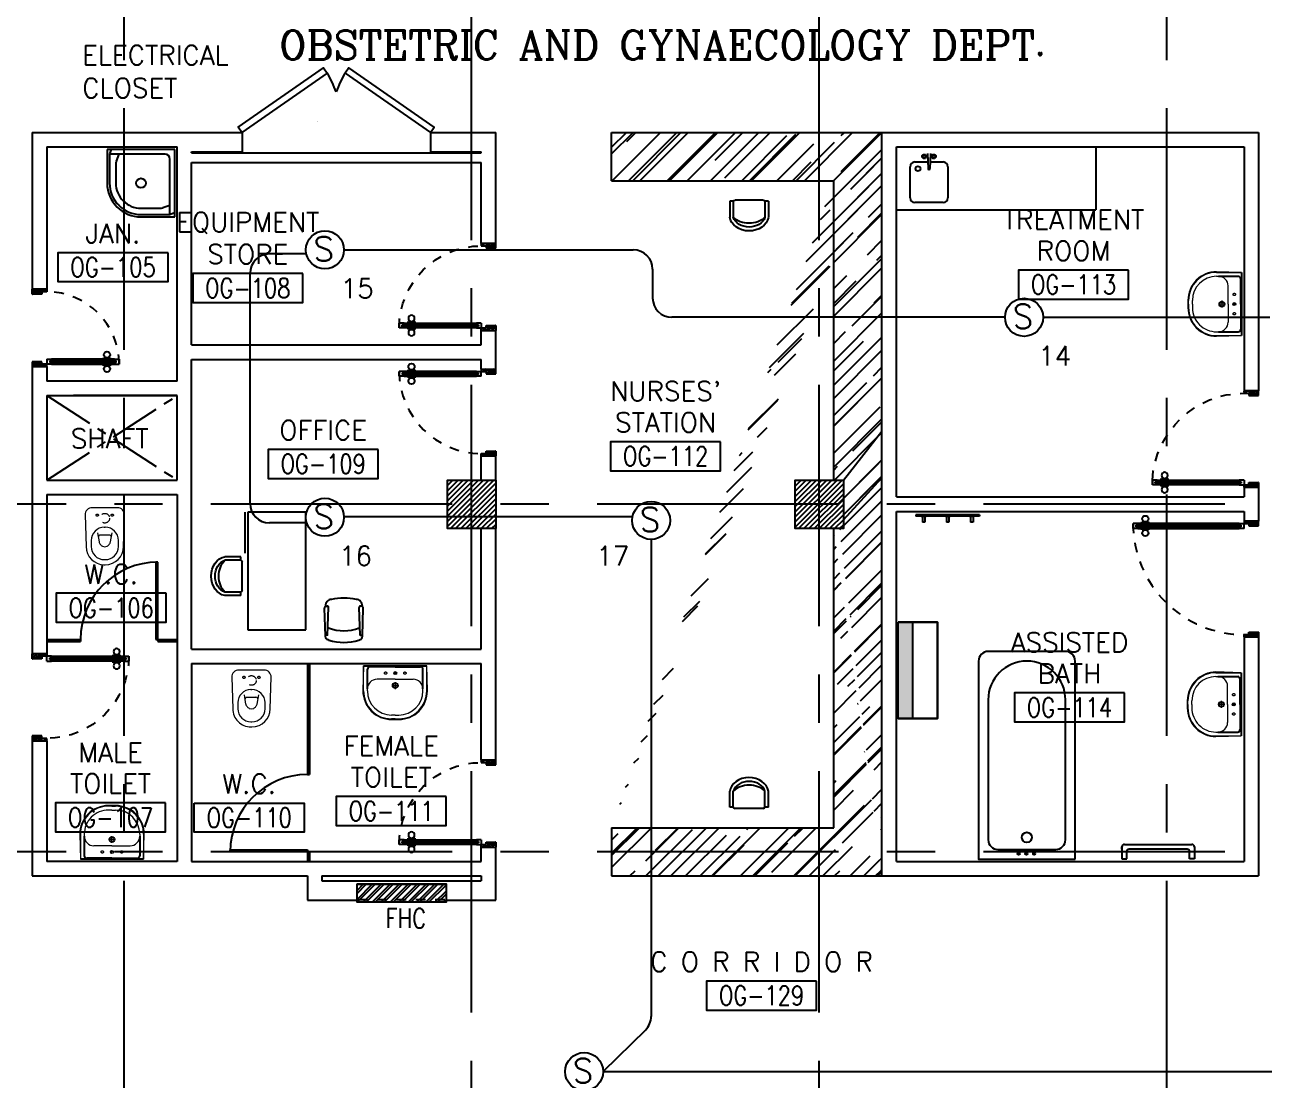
# Model space of a CAD drawing. Extents: x 0 to 93.9, y -1.5 to 78.
# Drawn here: x 60.75 to 73.59, y 13.84 to 24.76 of the extents above; entities that cross this region are included whole.
import ezdxf
from ezdxf.enums import TextEntityAlignment as Align

# ---------------------------------------------------------------- set-up
doc = ezdxf.new("R2010")
doc.units = 0
doc.header["$MEASUREMENT"] = 0
for name, pattern in [('CENTER2', [1.125, 0.75, -0.125, 0.125, -0.125]), ('CENTERX2', [4, 2.5, -0.5, 0.5, -0.5]), ('DASHED', [0.75, 0.5, -0.25]), ('HIDDEN', [0.375, 0.25, -0.125]), ('HIDDEN2', [0.1875, 0.125, -0.0625])]:
    doc.linetypes.add(name, pattern=pattern)
doc.layers.get('0').update_dxf_attribs({"color": 11, "linetype": 'CONTINUOUS'})
for name, color, linetype in [('A-FUR-ACCES', 11, 'CONTINUOUS'), ('AXES', 11, 'CENTERX2'), ('COL', 11, 'CONTINUOUS'), ('COUNTER', 11, 'CONTINUOUS'), ('DOOR', 11, 'CONTINUOUS'), ('E-FIRE', 4, 'CONTINUOUS'), ('E-HLINE', 2, 'HIDDEN'), ('E-WI', 6, 'CONTINUOUS'), ('E-WIRE', 4, 'CONTINUOUS'), ('FHC', 11, 'CONTINUOUS'), ('FIX', 11, 'CONTINUOUS'), ('FMCHAIR', 11, 'CONTINUOUS'), ('FMDESK', 11, 'CONTINUOUS'), ('HAT', 11, 'CONTINUOUS'), ('NON-MEDICAL', 11, 'CONTINUOUS'), ('PART', 11, 'CONTINUOUS'), ('RM-BOX', 11, 'CONTINUOUS'), ('RM-NAME', 11, 'CONTINUOUS'), ('RM-NO', 11, 'CONTINUOUS'), ('SHAFT', 11, 'CONTINUOUS'), ('WALL', 11, 'CONTINUOUS')]:
    doc.layers.add(name, color=color, linetype=linetype)
doc.styles.add('ROMANC', font='romanc', dxfattribs={"height": 0.1})
doc.styles.add('ROMANS', font='ROMANS.shx', dxfattribs={"width": 0.6})
pattern_1 = [(45, (-249.55383, -113.09973), (0.25455844, 0.6788225), [4.5, -0.6, 1.5, -0.3]), (45, (-249.37776, -112.71153), (-0.49426764, 0.07000357), [0.9, -0.099, 1.8, -0.225]), (45, (-249.62808, -112.81336), (0.96095812, 1.24521504), [2.4, -0.42, 1.2, -0.3])]

# ---------------------------------------------------------------- blocks, each defined once
blk = doc.blocks.new('RM1')
at = {"layer": 'RM-BOX'}
blk.add_lwpolyline([(570, -200), (-570, -200), (-570, -500), (570, -500)], close=True, dxfattribs=at)
at = {"layer": 'RM-NAME', "style": 'ROMANS'}
for tag, p in [('ROOMNAME1', (0, 324)), ('ROOMNAME2', (0, 0))]:
    blk.add_attdef(tag, text='', height=200, dxfattribs=at).set_placement(p, align=Align.MIDDLE)
at = {"layer": 'RM-NO', "style": 'ROMANS', "width": 0.8}
blk.add_attdef('ROOMNO', text='', height=200, dxfattribs=at).set_placement((0, -350), align=Align.MIDDLE)
blk = doc.blocks.new('DESK-O')
for p, q in [((0, 0), (1, 0)), ((0, -1), (0, 0)), ((1, 0), (1, -1)), ((1, -1), (0, -1)), ((1, -1.05), (0.65, -1.05))]:
    blk.add_line(p, q)
blk = doc.blocks.new('CHR2')
for p, q in [((-0.947, 0.386), (-0.937, 0.42)), ((-0.861, 0.48), (-0.229, 0.5)), ((-0.836, 0.425), (-0.836, 0.475)), ((-0.834, 0.423), (-0.215, 0.396)), ((-0.183, 0.469), (-0.183, 0.436)), ((-0.947, -0.386), (-0.937, -0.42)), ((-0.861, -0.48), (-0.223, -0.499)), ((-0.836, -0.425), (-0.836, -0.481)), ((-0.834, -0.423), (-0.215, -0.396)), ((-0.183, -0.469), (-0.183, -0.436))]:
    blk.add_line(p, q)
for centre, radius, start, end in [((0.442, 0), 1.442, 164.4748, 195.5252), ((-0.857, 0.397), 0.0833, 92.5404, 163.5801), ((-0.834, 0.425), 0.00208, 180, 267.4596), ((0.516, 0), 1.253, 161.5812, 198.4188), ((-0.219, 0.466), 0.0359, 3.8781, 106.7041), ((-0.214, 0.428), 0.0319, 268.1708, 14.5154), ((-0.184, 0.325), 0.154, 359.6456, 90.3755), ((-1.747, 0), 1.747, 349.2995, 10.7005), ((-0.857, -0.397), 0.0833, 196.4199, 267.4596), ((-0.834, -0.425), 0.00208, 92.5404, 180), ((-0.215, -0.468), 0.0316, 255.3205, 359.2331), ((-0.214, -0.428), 0.0319, 345.4846, 91.8292), ((-0.184, -0.325), 0.154, 269.6202, 0.3544)]:
    blk.add_arc(centre, radius, start, end)
blk = doc.blocks.new('CHR3')
for p, q in [((-0.039, 0.5), (-0.558, 0.5)), ((-0.05, 0.412), (-0.558, 0.412)), ((-0.039, 0.5), (-0.039, 0.412)), ((0, 0.362), (0, -0.362)), ((-0.05, -0.412), (-0.558, -0.412)), ((-0.039, -0.5), (-0.553, -0.5)), ((-0.039, -0.411), (-0.039, -0.5))]:
    blk.add_line(p, q)
for centre, radius, start, end in [((-0.497, 0), 0.503, 97.0495, 263.5769), ((-0.446, 0), 0.427, 105.249, 254.751), ((-0.212, 0), 0.538, 130.0756, 229.9244), ((-0.05, 0.362), 0.05, 0, 90), ((-0.05, -0.362), 0.05, 270, 0)]:
    blk.add_arc(centre, radius, start, end)
blk = doc.blocks.new('*X41')
at = {"color": 0}
for p, q in [((235129, 132669), (235610, 133150)), ((235129, 132722), (235556, 133150)), ((235129, 132775), (235503, 133150)), ((235129, 132828), (235450, 133150)), ((235129, 132881), (235397, 133150)), ((235129, 132934), (235344, 133150)), ((235129, 132987), (235291, 133150)), ((235129, 133040), (235238, 133150)), ((235129, 133093), (235185, 133150)), ((235163, 132650), (235629, 133116)), ((235216, 132650), (235629, 133063)), ((235269, 132650), (235629, 133010)), ((235322, 132650), (235629, 132957)), ((235375, 132650), (235629, 132904)), ((235428, 132650), (235629, 132851)), ((235481, 132650), (235629, 132798)), ((235534, 132650), (235629, 132745)), ((235587, 132650), (235629, 132691))]:
    blk.add_line(p, q, dxfattribs=at)
blk = doc.blocks.new('COL50')
at = {"layer": 'COL'}
blk.add_lwpolyline([(-250, 250), (-250, -250), (250, -250), (250, 250)], close=True, dxfattribs=at)
blk = doc.blocks.new('*X42')
at = {"color": 0}
for p, q in [((238729, 132663), (239216, 133150)), ((238729, 132716), (239163, 133150)), ((238729, 132769), (239110, 133150)), ((238729, 132822), (239057, 133150)), ((238729, 132875), (239004, 133150)), ((238729, 132928), (238951, 133150)), ((238729, 132981), (238898, 133150)), ((238729, 133034), (238845, 133150)), ((238729, 133087), (238791, 133150)), ((238729, 133140), (238738, 133150)), ((238769, 132650), (239229, 133110)), ((238822, 132650), (239229, 133056)), ((238875, 132650), (239229, 133003)), ((238928, 132650), (239229, 132950)), ((238981, 132650), (239229, 132897)), ((239034, 132650), (239229, 132844)), ((239087, 132650), (239229, 132791)), ((239140, 132650), (239229, 132738)), ((239193, 132650), (239229, 132685))]:
    blk.add_line(p, q, dxfattribs=at)
blk = doc.blocks.new('DOOR90')
at = {"layer": 'DOOR', "color": 0, "linetype": 'ByBlock'}
for p, q in [((-150, 0), (-150, -25)), ((-150, 0), (0, 0)), ((0, -50), (0, 0)), ((-1000, -25), (-1000, -75)), ((-1000, -75), (-1000, -25)), ((-950, -25), (-1000, -25)), ((-950, -75), (-1000, -75)), ((-970, -42), (-970, -58)), ((-950, -42), (-970, -42)), ((-950, -58), (-970, -58)), ((-950, -25), (-950, -42)), ((-950, -58), (-950, -75)), ((-918, -25), (-918, -18)), ((-828, -18), (-918, -18)), ((-918, -75), (-918, -82)), ((-828, -82), (-918, -82)), ((-905, -18), (-905, -9)), ((-905, -9), (-840, -9)), ((-905, -18), (-840, -18)), ((-905, -82), (-905, -91)), ((-905, -82), (-840, -82)), ((-905, -91), (-840, -91)), ((-840, -18), (-840, -9)), ((-840, -82), (-840, -91)), ((-828, -25), (-828, -18)), ((-828, -75), (-828, -82)), ((-200, -42), (-200, -25)), ((-200, -25), (-150, -25)), ((-180, -42), (-200, -42)), ((-200, -75), (-200, -58)), ((-200, -58), (-180, -58)), ((-150, -75), (-200, -75)), ((-180, -58), (-180, -42)), ((-150, -75), (-150, -25)), ((-150, -25), (-100, -25)), ((-100, -25), (-100, -50)), ((-100, -50), (0, -50)), ((-150, -900), (-150, -875)), ((-150, -875), (-100, -875)), ((-100, -850), (0, -850)), ((-100, -875), (-100, -850)), ((0, -850), (0, -900)), ((0, -900), (-150, -900)), ((-150, -900), (0, -900))]:
    blk.add_line(p, q, dxfattribs=at)
at = {"layer": 'DOOR', "color": 9, "linetype": 'ByBlock'}
for p, q in [((0, -50), (-114, 0)), ((0, -50), (-40, 0)), ((0, -50), (-100, -37)), ((0, -850), (-114, -900)), ((0, -850), (-100, -863)), ((0, -850), (-40, -900))]:
    blk.add_line(p, q, dxfattribs=at)
at = {"layer": 'DOOR', "linetype": 'ByBlock'}
for p, q in [((-200, -25), (-950, -25)), ((-200, -42), (-950, -42)), ((-200, -58), (-950, -58)), ((-950, -75), (-200, -75))]:
    blk.add_line(p, q, dxfattribs=at)
at = {"layer": 'DOOR', "color": 0, "linetype": 'ByBlock'}
for centre in [(-873, 24), (-873, -124)]:
    blk.add_circle(centre, 32.4, dxfattribs=at)
at = {"layer": 'DOOR', "color": 9, "linetype": 'ByBlock'}
for centre, radius, start, end in [((0, -50), 154, 161.1053, 166.2858), ((0, -50), 134, 158.1598, 169.28), ((0, -50), 94.4, 148.0182, 180), ((0, -50), 74.4, 137.7764, 180), ((0, -50), 114, 154.0838, 167.3774), ((0, -50), 54.4, 113.2074, 180), ((0, -50), 34.4, 90, 180), ((0, -50), 14.4, 90, 180), ((0, -850), 154, 193.7142, 198.8947), ((0, -850), 134, 190.72, 201.8402), ((0, -850), 94.4, 180, 211.9818), ((0, -850), 74.4, 180, 222.2236), ((0, -850), 54.4, 180, 246.7926), ((0, -850), 34.4, 180, 270), ((0, -850), 14.4, 180, 270)]:
    blk.add_arc(centre, radius, start, end, dxfattribs=at)
at = {"layer": 'DOOR', "linetype": 'HIDDEN', "ltscale": 0.5}
blk.add_arc((-150, -25), 850, 180, 270, dxfattribs=at)
blk = doc.blocks.new('DOOR80')
at = {"layer": 'DOOR', "color": 0, "linetype": 'ByBlock'}
for p, q in [((-30, 900), (-80, 900)), ((-80, 900), (-30, 900)), ((-80, 850), (-80, 900)), ((-30, 850), (-30, 900)), ((-87, 805), (-96, 805)), ((-96, 805), (-96, 740)), ((-80, 818), (-87, 818)), ((-87, 728), (-87, 818)), ((-87, 805), (-87, 740)), ((-63, 850), (-80, 850)), ((-47, 870), (-63, 870)), ((-63, 850), (-63, 870)), ((-47, 850), (-47, 870)), ((-30, 850), (-47, 850)), ((-30, 818), (-22, 818)), ((-22, 728), (-22, 818)), ((-22, 805), (-13, 805)), ((-22, 805), (-22, 740)), ((-13, 805), (-13, 740)), ((-87, 740), (-96, 740)), ((-80, 728), (-87, 728)), ((-30, 728), (-22, 728)), ((-22, 740), (-13, 740)), ((-805, 0), (-805, 150)), ((-805, 150), (-780, 150)), ((-805, 150), (-805, 0)), ((-780, 150), (-780, 100)), ((-80, 200), (-63, 200)), ((-80, 150), (-80, 200)), ((-80, 150), (-30, 150)), ((-63, 200), (-63, 180)), ((-63, 180), (-47, 180)), ((-47, 200), (-30, 200)), ((-47, 180), (-47, 200)), ((-30, 200), (-30, 150)), ((-5, 150), (-30, 150)), ((-30, 150), (-30, 100)), ((-5, 150), (-5, 0)), ((-755, 0), (-805, 0)), ((-780, 100), (-755, 100)), ((-755, 100), (-755, 0)), ((-55, 100), (-55, 0)), ((-30, 100), (-55, 100)), ((-55, 0), (-5, 0))]:
    blk.add_line(p, q, dxfattribs=at)
at = {"layer": 'DOOR', "linetype": 'ByBlock'}
for p, q in [((-80, 850), (-80, 200)), ((-63, 200), (-63, 850)), ((-47, 200), (-47, 850)), ((-30, 200), (-30, 850)), ((-5, 0), (-5, 150))]:
    blk.add_line(p, q, dxfattribs=at)
at = {"layer": 'DOOR', "color": 9, "linetype": 'ByBlock'}
for p, q in [((-755, 0), (-805, 114)), ((-755, 0), (-805, 40)), ((-755, 0), (-768, 100)), ((-55, 0), (-5, 114)), ((-55, 0), (-41, 100)), ((-55, 0), (-5, 40))]:
    blk.add_line(p, q, dxfattribs=at)
at = {"layer": 'DOOR', "color": 0, "linetype": 'ByBlock'}
for centre in [(-128, 773), (19, 773)]:
    blk.add_circle(centre, 32.4, dxfattribs=at)
at = {"layer": 'DOOR', "linetype": 'HIDDEN', "ltscale": 0.5}
blk.add_arc((-30, 150), 750, 90, 180, dxfattribs=at)
at = {"layer": 'DOOR', "color": 9, "linetype": 'ByBlock'}
for centre, radius, start, end in [((-755, 0), 154, 103.7142, 108.8947), ((-755, 0), 134, 100.72, 111.8402), ((-55, 0), 134, 68.1598, 79.28), ((-55, 0), 154, 71.1053, 76.2858), ((-755, 0), 94.4, 90, 121.9818), ((-755, 0), 74.4, 90, 132.2236), ((-755, 0), 54.4, 90, 156.7926), ((-755, 0), 34.4, 90, 180), ((-755, 0), 14.4, 90, 180), ((-55, 0), 94.4, 58.0182, 90), ((-55, 0), 74.4, 47.7764, 90), ((-55, 0), 54.4, 23.2074, 90), ((-55, 0), 34.4, 0, 90), ((-55, 0), 14.4, 0, 90), ((-55, 0), 114, 64.0838, 77.3774)]:
    blk.add_arc(centre, radius, start, end, dxfattribs=at)
blk = doc.blocks.new('LAV-003')
at = {"layer": 'FIX', "linetype": 'Continuous', "lineweight": 20}
for p, q in [((-328, -285), (-328, -25)), ((327, -285), (327, -25)), ((0, -165), (-188, -165)), ((0, -165), (187, -165)), ((-288, -285), (-288, -265)), ((287, -285), (287, -265)), ((0, -535), (-38, -535)), ((0, -575), (-38, -575)), ((0, -535), (37, -535)), ((0, -575), (37, -575))]:
    blk.add_line(p, q, dxfattribs=at)
at = {"layer": 'FIX', "linetype": 'ByBlock'}
blk.add_line((-328, -25), (327, -25), dxfattribs=at)
at = {"layer": 'FIX', "linetype": 'ByBlock', "ltscale": 0.3}
for p, q in [((-288, -265), (-288, -60)), ((0, -35), (-262, -35)), ((0, -35), (262, -35)), ((287, -265), (287, -60))]:
    blk.add_line(p, q, dxfattribs=at)
at = {"layer": 'FIX', "lineweight": 20}
for p, q in [((-16, -101), (15, -101)), ((0, -85), (0, -116))]:
    blk.add_line(p, q, dxfattribs=at)
at = {"layer": 'FIX', "linetype": 'DASHED', "lineweight": 20, "ltscale": 0.04}
for p, q in [((-36, -230), (37, -230)), ((0, -194), (0, -266))]:
    blk.add_line(p, q, dxfattribs=at)
at = {"layer": 'FIX', "linetype": 'Continuous', "lineweight": 20}
blk.add_lwpolyline([(295, -25), (0, -25), (-328, -25), (-335, -285, 0.414214), (-38, -582), (0, -582), (37, -582, 0.414214), (334, -285), (327, -25), (0, -25)], format="xyb", dxfattribs=at)
at = {"layer": 'FIX', "linetype": 'HIDDEN', "lineweight": 20, "ltscale": 0.05}
for centre in [(-100, -101), (100, -101)]:
    blk.add_circle(centre, 12.4, dxfattribs=at)
at = {"layer": 'FIX', "lineweight": 20}
for centre, radius in [((0, -101), 15.5), ((0, -230), 29.5), ((0, -230), 22.5)]:
    blk.add_circle(centre, radius, dxfattribs=at)
at = {"layer": 'FIX', "linetype": 'ByBlock', "ltscale": 0.3}
for centre, start, end in [((-262, -60), 90, 180), ((262, -60), 0, 90)]:
    blk.add_arc(centre, 25, start, end, dxfattribs=at)
at = {"layer": 'FIX', "linetype": 'Continuous', "lineweight": 20}
for centre, radius, start, end in [((-188, -265), 100, 90, 180), ((187, -265), 100, 0, 90), ((-38, -285), 290, 180, 270), ((-38, -285), 250, 180, 270), ((37, -285), 250, 270, 0), ((37, -285), 290, 270, 0)]:
    blk.add_arc(centre, radius, start, end, dxfattribs=at)
blk = doc.blocks.new('DOOR-10')
at = {"layer": 'DOOR', "color": 0, "linetype": 'ByBlock'}
for p, q in [((-26, 1100), (-76, 1100)), ((-76, 1100), (-26, 1100)), ((-76, 1050), (-76, 1100)), ((-59, 1050), (-76, 1050)), ((-43, 1070), (-59, 1070)), ((-59, 1050), (-59, 1070)), ((-43, 1050), (-43, 1070)), ((-26, 1050), (-43, 1050)), ((-26, 1050), (-26, 1100)), ((-83, 1005), (-92, 1005)), ((-92, 1005), (-92, 940)), ((-83, 940), (-92, 940)), ((-76, 1018), (-83, 1018)), ((-83, 928), (-83, 1018)), ((-83, 1005), (-83, 940)), ((-76, 928), (-83, 928)), ((-26, 1018), (-18, 1018)), ((-26, 928), (-18, 928)), ((-18, 928), (-18, 1018)), ((-18, 1005), (-9, 1005)), ((-18, 1005), (-18, 940)), ((-18, 940), (-9, 940)), ((-9, 1005), (-9, 940)), ((-1001, 0), (-1001, 150)), ((-1001, 150), (-976, 150)), ((-1001, 150), (-1001, 0)), ((-976, 150), (-976, 100)), ((-76, 200), (-59, 200)), ((-76, 150), (-76, 200)), ((-76, 150), (-26, 150)), ((-59, 200), (-59, 180)), ((-59, 180), (-43, 180)), ((-43, 200), (-26, 200)), ((-43, 180), (-43, 200)), ((-26, 200), (-26, 150)), ((-1, 150), (-26, 150)), ((-26, 150), (-26, 100)), ((-951, 0), (-1001, 0)), ((-976, 100), (-951, 100)), ((-951, 100), (-951, 0)), ((-51, 100), (-51, 0)), ((-26, 100), (-51, 100)), ((-51, 0), (-1, 0))]:
    blk.add_line(p, q, dxfattribs=at)
at = {"layer": 'DOOR', "linetype": 'ByBlock'}
for p, q in [((-76, 1050), (-76, 200)), ((-59, 200), (-59, 1050)), ((-43, 200), (-43, 1050)), ((-26, 200), (-26, 1050))]:
    blk.add_line(p, q, dxfattribs=at)
at = {"layer": 'DOOR', "color": 9, "linetype": 'ByBlock'}
for p, q in [((-1, 0), (-1, 150)), ((-951, 0), (-1001, 114)), ((-951, 0), (-1001, 40)), ((-951, 0), (-964, 100)), ((-51, 0), (-1, 114)), ((-51, 0), (-37, 100)), ((-51, 0), (-1, 40))]:
    blk.add_line(p, q, dxfattribs=at)
at = {"layer": 'DOOR', "color": 0, "linetype": 'ByBlock'}
for centre in [(-124, 973), (23, 973)]:
    blk.add_circle(centre, 32.4, dxfattribs=at)
at = {"layer": 'DOOR', "linetype": 'HIDDEN', "ltscale": 0.5}
blk.add_arc((-23, 149), 952, 93.1482, 179.9482, dxfattribs=at)
at = {"layer": 'DOOR', "color": 9, "linetype": 'ByBlock'}
for centre, radius, start, end in [((-951, 0), 154, 103.7142, 108.8947), ((-951, 0), 134, 100.72, 111.8402), ((-51, 0), 134, 68.1598, 79.28), ((-51, 0), 154, 71.1053, 76.2858), ((-951, 0), 94.4, 90, 121.9818), ((-951, 0), 74.4, 90, 132.2236), ((-951, 0), 54.4, 90, 156.7926), ((-951, 0), 34.4, 90, 180), ((-951, 0), 14.4, 90, 180), ((-51, 0), 94.4, 58.0182, 90), ((-51, 0), 74.4, 47.7764, 90), ((-51, 0), 54.4, 23.2074, 90), ((-51, 0), 34.4, 0, 90), ((-51, 0), 14.4, 0, 90), ((-51, 0), 114, 64.0838, 77.3774)]:
    blk.add_arc(centre, radius, start, end, dxfattribs=at)
blk = doc.blocks.new('DOOR100')
at = {"layer": 'DOOR', "color": 0, "linetype": 'ByBlock'}
for p, q in [((-25, 1300), (-75, 1300)), ((-75, 1300), (-25, 1300)), ((-75, 1250), (-75, 1300)), ((-25, 1250), (-25, 1300)), ((-82, 1205), (-91, 1205)), ((-91, 1205), (-91, 1140)), ((-75, 1218), (-82, 1218)), ((-82, 1128), (-82, 1218)), ((-82, 1205), (-82, 1140)), ((-58, 1250), (-75, 1250)), ((-42, 1270), (-58, 1270)), ((-58, 1250), (-58, 1270)), ((-42, 1250), (-42, 1270)), ((-25, 1250), (-42, 1250)), ((-25, 1218), (-18, 1218)), ((-18, 1128), (-18, 1218)), ((-18, 1205), (-9, 1205)), ((-18, 1205), (-18, 1140)), ((-9, 1205), (-9, 1140)), ((-82, 1140), (-91, 1140)), ((-75, 1128), (-82, 1128)), ((-25, 1128), (-18, 1128)), ((-18, 1140), (-9, 1140)), ((-1200, 0), (-1200, 150)), ((-1200, 150), (-1175, 150)), ((-1200, 150), (-1200, 0)), ((-1175, 150), (-1175, 100)), ((-75, 200), (-58, 200)), ((-75, 150), (-75, 200)), ((-75, 150), (-25, 150)), ((-58, 200), (-58, 180)), ((-58, 180), (-42, 180)), ((-42, 200), (-25, 200)), ((-42, 180), (-42, 200)), ((-25, 200), (-25, 150)), ((0, 150), (-25, 150)), ((-25, 150), (-25, 100)), ((0, 150), (0, 0)), ((-1150, 0), (-1200, 0)), ((-1175, 100), (-1150, 100)), ((-1150, 100), (-1150, 0)), ((-50, 100), (-50, 0)), ((-25, 100), (-50, 100)), ((-50, 0), (0, 0))]:
    blk.add_line(p, q, dxfattribs=at)
at = {"layer": 'DOOR', "linetype": 'ByBlock'}
for p, q in [((-75, 1250), (-75, 200)), ((-58, 200), (-58, 1250)), ((-42, 200), (-42, 1250)), ((-25, 200), (-25, 1250)), ((0, 0), (0, 150))]:
    blk.add_line(p, q, dxfattribs=at)
at = {"layer": 'DOOR', "color": 9, "linetype": 'ByBlock'}
for p, q in [((-1150, 0), (-1200, 114)), ((-1150, 0), (-1200, 40)), ((-1150, 0), (-1163, 100)), ((-50, 0), (0, 114)), ((-50, 0), (-37, 100)), ((-50, 0), (0, 40))]:
    blk.add_line(p, q, dxfattribs=at)
at = {"layer": 'DOOR', "color": 0, "linetype": 'ByBlock'}
for centre in [(-124, 1173), (24, 1173)]:
    blk.add_circle(centre, 32.4, dxfattribs=at)
at = {"layer": 'DOOR', "linetype": 'HIDDEN', "ltscale": 0.5}
blk.add_arc((-25, 150), 1150, 90, 180.0001, dxfattribs=at)
at = {"layer": 'DOOR', "color": 9, "linetype": 'ByBlock'}
for centre, radius, start, end in [((-1150, 0), 154, 103.7142, 108.8947), ((-1150, 0), 134, 100.72, 111.8402), ((-50, 0), 134, 68.1598, 79.28), ((-50, 0), 154, 71.1053, 76.2858), ((-1150, 0), 94.4, 90, 121.9818), ((-1150, 0), 74.4, 90, 132.2236), ((-1150, 0), 54.4, 90, 156.7926), ((-1150, 0), 34.4, 90, 180), ((-1150, 0), 14.4, 90, 180), ((-50, 0), 94.4, 58.0182, 90), ((-50, 0), 74.4, 47.7764, 90), ((-50, 0), 54.4, 23.2074, 90), ((-50, 0), 34.4, 0, 90), ((-50, 0), 14.4, 0, 90), ((-50, 0), 114, 64.0838, 77.3774)]:
    blk.add_arc(centre, radius, start, end, dxfattribs=at)
blk = doc.blocks.new('WC1')
at = {"layer": 'FIX', "lineweight": 20}
for p, q in [((-210, 204), (-538, 194)), ((-475, 141), (-538, 141)), ((-727, 5), (-727, -5)), ((-674, 5), (-674, -5)), ((-534, 24), (-540, 0)), ((-540, 0), (-534, -24)), ((-395, 76), (-490, 60)), ((-339, 5), (-339, -5)), ((-490, -60), (-395, -76)), ((-538, -141), (-475, -141)), ((-538, -194), (-210, -204))]:
    blk.add_line(p, q, dxfattribs=at)
at = {"layer": 'FIX', "linetype": 'Continuous', "lineweight": 20}
blk.add_line((-420, -47), (-420, 45), dxfattribs=at)
at = {"layer": 'FIX', "lineweight": 20}
blk.add_lwpolyline([(-213, -204), (-210, -204, 0.414214), (-137, -131), (-137, 0), (-137, 131, 0.414214), (-210, 204)], format="xyb", dxfattribs=at)
at = {"layer": 'FIX', "linetype": 'HIDDEN2', "lineweight": 20, "ltscale": 0.3}
blk.add_circle((-245, 0), 49.8, dxfattribs=at)
at = {"layer": 'FIX', "linetype": 'HIDDEN', "lineweight": 20, "ltscale": 0.05}
for centre in [(-213, 78), (-213, -77)]:
    blk.add_circle(centre, 11.6, dxfattribs=at)
at = {"layer": 'FIX', "lineweight": 20}
for centre, radius, start, end in [((-538, 5), 189, 90, 180), ((-538, 5), 136, 90, 180), ((-475, 5), 136, 360, 90), ((-473, -7), 68.2, 128.9242, 152.8468), ((-464, -18), 82, 108.496, 128.9242), ((-538, -5), 189, 180, 270), ((-538, -5), 136, 180, 270), ((-473, 7), 68.2, 207.1532, 231.0758), ((-464, 18), 82, 231.0758, 251.504), ((-475, -5), 136, 270, 0)]:
    blk.add_arc(centre, radius, start, end, dxfattribs=at)
at = {"layer": 'FIX', "linetype": 'Continuous', "lineweight": 20}
for centre, start, end in [((-443, 46), 357.6662, 91.6121), ((-442, -46), 268.3879, 2.3338)]:
    blk.add_arc(centre, 22.3, start, end, dxfattribs=at)
blk = doc.blocks.new('JAN-001')
for p, q in [((730, -30), (30, -30)), ((30, -30), (30, -730)), ((705, -80), (130, -80)), ((610, -80), (635, -152)), ((688, -30), (704, -76)), ((705, -380), (705, -84)), ((730, -380), (730, -30)), ((80, -130), (80, -705)), ((640, -380), (640, -184)), ((80, -610), (152, -635)), ((184, -640), (380, -640)), ((30, -688), (76, -704)), ((30, -730), (380, -730)), ((84, -705), (380, -705))]:
    blk.add_line(p, q)
blk.add_circle((380, -380), 50)
for centre, radius, start, end in [((130, -130), 50, 90, 180), ((680, -84), 25, 0, 19.0039), ((540, -184), 100, 0, 19.0039), ((380, -380), 350, 270, 0), ((380, -380), 325, 270, 0), ((380, -380), 260, 270, 0), ((184, -540), 100, 250.9961, 270), ((84, -680), 25, 250.9961, 270)]:
    blk.add_arc(centre, radius, start, end)
blk = doc.blocks.new('BTUB1')
at = {"layer": 'FIX'}
for points in [[(-500, -25), (-500, -2075, 0.414214), (-400, -2175), (400, -2175, 0.414214), (500, -2075), (500, -25)], [(-400, -1675, 1), (400, -1675), (400, -225, 0.414214), (300, -125), (-300, -125, 0.414214), (-400, -225)]]:
    blk.add_lwpolyline(points, format="xyb", close=True, dxfattribs=at)
for centre, radius in [((-75, -81), 11), ((5, -81), 11), ((85, -81), 11), ((0, -250), 52.2)]:
    blk.add_circle(centre, radius, dxfattribs=at)
blk = doc.blocks.new('S')
at = {"layer": 'E-FIRE'}
blk.add_circle((0, 0), 197, dxfattribs=at)
at = {"layer": 'E-FIRE', "color": 3, "style": 'ROMANS'}
blk.add_text('S', height=250, dxfattribs=at).set_placement((-119, -115))

msp = doc.modelspace()

# ---------------------------------------------------------------- hatches: boundary and pattern name
at = {"layer": 'A-FUR-ACCES'}
msp.add_hatch(color=256, dxfattribs=at).paths.add_polyline_path([(69.8003, 17.5795), (69.9503, 17.5795), (69.9503, 18.5795), (69.8003, 18.5795)])
at = {"layer": 'COUNTER', "linetype": 'ByBlock'}
h = msp.add_hatch(dxfattribs=at)
h.set_pattern_fill('AR-RROOF', color=256, scale=0.3, angle=45, style=0)
h.set_pattern_definition(pattern_1)
h.paths.add_polyline_path([(66.8324, 23.65), (66.8324, 23.15), (68.9824, 23.15), (68.9824, 23.65)])
h.paths.add_polyline_path([(69.1324, 23.15), (69.1324, 22.1956), (69.6324, 22.1956), (69.6324, 23.65), (68.9824, 23.65), (68.9824, 23.15)])
h = msp.add_hatch(dxfattribs=at)
h.set_pattern_fill('AR-RROOF', color=256, scale=0.3, angle=45, style=0)
h.set_pattern_definition(pattern_1)
edge = h.paths.add_edge_path()
edge.add_line((69.1324, 16.45), (69.1324, 19.55))
edge.add_line((69.6324, 15.95), (69.6324, 23.65))
edge.add_line((66.8324, 16.45), (66.8324, 15.95))
edge.add_line((66.8324, 16.45), (69.1324, 16.45))
edge.add_line((66.8324, 15.95), (69.6324, 15.95))
edge.add_line((69.1324, 20.05), (69.1324, 23.15))
h = msp.add_hatch(dxfattribs=at)
h.set_pattern_fill('AR-RROOF', color=256, scale=0.3, angle=45, style=0)
h.set_pattern_definition(pattern_1)
h.paths.add_polyline_path([(69.6324, 20.5575), (69.2324, 20.05), (69.2324, 19.8), (69.3804, 19.8), (69.6324, 20.0747)])
at = {"layer": 'FHC', "linetype": 'ByBlock', "ltscale": 0.3}
h = msp.add_hatch(dxfattribs=at)
h.set_pattern_fill('ANSI32', color=11, scale=0.175, style=0)
h.set_pattern_definition([(45, (-167.99883, -15.37368), (-0.046403883, 0.046403883), []), (45, (-167.967894, -15.37368), (-0.046403883, 0.046403883), [])])
h.paths.add_polyline_path([(65.1174, 15.6773), (65.1174, 15.8673), (64.1974, 15.8673), (64.1974, 15.6773)])
h.paths.add_polyline_path([(63.9847, 15.2562), (63.9847, 15.677), (64.2472, 15.677), (64.2472, 15.2562)], flags=9)

# ---------------------------------------------------------------- linework, layer by layer
at = {"layer": 'A-FUR-ACCES'}
for p, q in [((70.6437, 19.6905), (69.9833, 19.6905)), ((69.9833, 19.6905), (69.9833, 19.6778)), ((70.6437, 19.6778), (69.9833, 19.6778)), ((70.0385, 19.6778), (70.0385, 19.6728)), ((70.0885, 19.6728), (70.0385, 19.6728)), ((70.0508, 19.6728), (70.0508, 19.6143)), ((70.0762, 19.6728), (70.0762, 19.6143)), ((70.0885, 19.6778), (70.0885, 19.6728)), ((70.2885, 19.6778), (70.2885, 19.6728)), ((70.3385, 19.6728), (70.2885, 19.6728)), ((70.3008, 19.6728), (70.3008, 19.6143)), ((70.3262, 19.6728), (70.3262, 19.6143)), ((70.3385, 19.6778), (70.3385, 19.6728)), ((70.5385, 19.6778), (70.5385, 19.6728)), ((70.5885, 19.6728), (70.5385, 19.6728)), ((70.5508, 19.6728), (70.5508, 19.6143)), ((70.5762, 19.6728), (70.5762, 19.6143)), ((70.5885, 19.6778), (70.5885, 19.6728)), ((70.6437, 19.6905), (70.6437, 19.6778)), ((70.0762, 19.6143), (70.0508, 19.6143)), ((70.3262, 19.6143), (70.3008, 19.6143)), ((70.5762, 19.6143), (70.5508, 19.6143)), ((70.2087, 18.5795), (69.8003, 18.5795)), ((69.9503, 17.5795), (69.9503, 18.5795)), ((70.2087, 17.5795), (70.2087, 18.5795)), ((69.8003, 17.5795), (70.2087, 17.5795)), ((72.1175, 16.2274), (72.1175, 16.2524)), ((72.1175, 16.2524), (72.1175, 16.2274)), ((72.1175, 16.2274), (72.1175, 16.1274)), ((72.1425, 16.2774), (72.8425, 16.2774)), ((72.1675, 16.1274), (72.1675, 16.2024)), ((72.7925, 16.2274), (72.1925, 16.2274)), ((72.8175, 16.1274), (72.8175, 16.2024)), ((72.8675, 16.2524), (72.8675, 16.2274)), ((72.8675, 16.2274), (72.8675, 16.1274)), ((72.1175, 16.1274), (72.1675, 16.1274)), ((72.8675, 16.1274), (72.8175, 16.1274))]:
    msp.add_line(p, q, dxfattribs=at)
for centre, start, end in [((72.1425, 16.2524), 90, 180), ((72.1925, 16.2024), 90, 180), ((72.7925, 16.2024), 0, 90), ((72.8425, 16.2524), 0, 90)]:
    msp.add_arc(centre, 0.025, start, end, dxfattribs=at)
at = {"layer": 'AXES'}
for p, q in [((65.3824, -1.4643), (65.3824, 77.3484)), ((68.9824, -1.4643), (68.9824, 77.3484)), ((61.7824, 5.4), (61.7824, 64.22)), ((72.5824, 5.4), (72.5824, 64.22)), ((93.1824, 19.8), (41.0924, 19.8)), ((93.1824, 16.2), (41.0924, 16.2))]:
    msp.add_line(p, q, dxfattribs=at)
at = {"layer": 'COUNTER'}
for p, q in [((66.8324, 23.15), (66.8324, 23.65)), ((66.8324, 23.65), (69.6324, 23.65)), ((69.6324, 15.95), (69.6324, 23.65)), ((66.8324, 23.15), (69.1324, 23.15)), ((69.1324, 20.05), (69.1324, 23.15)), ((69.1324, 16.45), (69.1324, 19.55)), ((66.8324, 16.45), (69.1324, 16.45)), ((66.8324, 16.45), (66.8324, 15.95)), ((66.8324, 15.95), (69.6324, 15.95))]:
    msp.add_line(p, q, dxfattribs=at)
at = {"layer": 'COUNTER', "linetype": 'ByBlock'}
for p, q in [((69.2324, 20.05), (69.6324, 20.5575)), ((69.1324, 20.05), (69.2324, 20.05)), ((69.2324, 19.6385), (69.6324, 20.0747)), ((69.2324, 20.05), (69.2324, 19.55)), ((69.2324, 19.55), (69.1324, 19.55))]:
    msp.add_line(p, q, dxfattribs=at)
at = {"layer": 'E-WI', "color": 4}
msp.add_lwpolyline([(63.7851, 23.7642, 0, 0.1162, 0), (63.6063, 23.9127, 0, 0, 0), (63.5507, 23.9577, 0, 0, 0), (63.0569, 24.4021, 0, 0, 0)], format="xyseb", dxfattribs=at)
at = {"layer": 'E-WIRE', "color": 4}
for p, q in [((63.6705, 22.3916), (63.2874, 22.3916)), ((63.0874, 19.8059), (63.0874, 22.1916)), ((70.9067, 21.7355), (67.457, 21.7355)), ((64.0598, 19.6738), (67.0486, 19.6738)), ((63.6747, 19.6059), (63.2874, 19.6059))]:
    msp.add_line(p, q, dxfattribs=at)
at = {"layer": 'E-WIRE', "color": 4, "linetype": 'ByBlock', "ltscale": 0.3}
for p, q in [((64.06, 22.4342), (67.057, 22.4342)), ((67.257, 22.2342), (67.257, 21.9355)), ((66.7446, 13.9242), (78.8797, 13.9242))]:
    msp.add_line(p, q, dxfattribs=at)
at = {"layer": 'E-WIRE', "color": 4, "linetype": 'ByBlock'}
msp.add_line((71.3008, 21.7355), (73.6497, 21.7355), dxfattribs=at)
at = {"layer": 'E-WIRE', "linetype": 'ByBlock', "ltscale": 0.3}
for p, q in [((67.2412, 19.4351), (67.2412, 14.4963)), ((67.1814, 14.3536), (66.7446, 13.9242))]:
    msp.add_line(p, q, dxfattribs=at)
at = {"layer": 'E-WIRE', "color": 4}
for centre, start, end in [((63.2874, 22.1916), 90, 180), ((63.2874, 19.8059), 180, 270)]:
    msp.add_arc(centre, 0.2, start, end, dxfattribs=at)
at = {"layer": 'E-WIRE', "color": 4, "linetype": 'ByBlock', "ltscale": 0.3}
msp.add_arc((67.057, 22.2342), 0.2, 0, 90, dxfattribs=at)
at = {"layer": 'E-WIRE', "color": 4, "linetype": 'ByBlock'}
msp.add_arc((67.457, 21.9355), 0.2, 180, 270, dxfattribs=at)
at = {"layer": 'E-WIRE', "linetype": 'ByBlock', "ltscale": 0.3}
msp.add_arc((67.0412, 14.4963), 0.2, 314.51281, 0, dxfattribs=at)
at = {"layer": 'FIX', "linetype": 'ByBlock', "ltscale": 0.3}
msp.add_lwpolyline([(69.8003, 18.5795), (70.2087, 18.5795), (70.2087, 17.5795), (69.8003, 17.5795)], close=True, dxfattribs=at)
at = {"layer": 'NON-MEDICAL'}
for p, q in [((71.8478, 23.5), (71.8478, 22.85)), ((70.1032, 23.4322), (70.1092, 23.2769)), ((70.1352, 23.4322), (70.1292, 23.2769)), ((69.9229, 22.973), (69.9229, 23.2941)), ((69.9727, 23.344), (70.1092, 23.344)), ((70.1292, 23.344), (70.2657, 23.344)), ((70.3155, 23.2941), (70.3155, 22.973)), ((69.7824, 22.85), (71.8478, 22.85)), ((70.2657, 22.9231), (69.9727, 22.9231))]:
    msp.add_line(p, q, dxfattribs=at)
for centre, radius in [((70.0694, 23.4011), 0.0217), ((70.0694, 23.4011), 0.014), ((70.169, 23.4011), 0.0217), ((70.169, 23.4011), 0.014), ((70.0048, 23.2745), 0.0255)]:
    msp.add_circle(centre, radius, dxfattribs=at)
for centre, radius, start, end in [((69.9727, 23.2941), 0.0499, 90, 180), ((70.1192, 23.2769), 0.00997, 180, 0), ((70.2657, 23.2941), 0.0499, 0, 90), ((69.9727, 22.973), 0.0499, 180, 270), ((70.2657, 22.973), 0.0499, 270, 0)]:
    msp.add_arc(centre, radius, start, end, dxfattribs=at)
at = {"layer": 'PART', "linetype": 'ByBlock'}
for p, q in [((62.1324, 19.2), (62.1124, 19.2)), ((62.1124, 19.2), (62.1124, 18.4)), ((62.1324, 18.4), (62.1324, 19.2)), ((60.9824, 18.4), (61.3324, 18.4)), ((60.9824, 18.38), (61.3324, 18.38)), ((61.3324, 18.4), (61.3324, 18.38)), ((62.1124, 18.4), (62.1324, 18.4)), ((62.1324, 18.4), (62.1324, 18.38)), ((62.1324, 18.4), (62.3324, 18.4)), ((62.1324, 18.38), (62.3324, 18.38)), ((63.6824, 18.15), (63.6824, 17.0008)), ((63.7024, 18.15), (63.7024, 17.0008)), ((63.6824, 17.0008), (63.7024, 17.0008)), ((62.8824, 16.2008), (62.8824, 16.2208)), ((62.8824, 16.2208), (63.6824, 16.2208)), ((63.6824, 16.2008), (62.8824, 16.2008)), ((63.6824, 16.2208), (63.6824, 16.2008)), ((63.6824, 16.2008), (63.7024, 16.2008)), ((63.6824, 16.2008), (63.6824, 16.1)), ((63.7024, 16.2008), (63.7024, 16.1))]:
    msp.add_line(p, q, dxfattribs=at)
for centre in [(62.1324, 18.4), (63.6824, 16.2008)]:
    msp.add_arc(centre, 0.8, 90, 180, dxfattribs=at)
at = {"layer": 'RM-NAME'}
msp.add_lwpolyline([(64.1974, 15.8673), (65.1174, 15.8673), (65.1174, 15.6773), (64.1974, 15.6773)], close=True, dxfattribs=at)
at = {"layer": 'WALL'}
for p, q in [((60.8324, 23.65), (63.0059, 23.65)), ((60.8324, 23.65), (60.8324, 22.025)), ((63.0059, 23.65), (63.0059, 23.45)), ((64.9559, 23.65), (65.6324, 23.65)), ((64.9559, 23.65), (64.9559, 23.45)), ((65.6324, 22.5), (65.6324, 23.65)), ((69.6324, 23.65), (73.5324, 23.65)), ((69.6324, 15.95), (69.6324, 23.65)), ((69.6324, 22.5), (69.6324, 23.65)), ((73.5324, 23.65), (73.5324, 20.975)), ((60.9824, 23.5), (60.9824, 22.025)), ((60.9824, 23.5), (62.3324, 23.5)), ((62.3324, 21.075), (62.3324, 23.5)), ((69.7824, 23.5), (73.3824, 23.5)), ((69.7824, 19.875), (69.7824, 23.5)), ((73.3824, 23.5), (73.3824, 20.975)), ((62.4824, 23.45), (63.0059, 23.45)), ((62.4824, 23.44), (62.4824, 23.45)), ((62.4824, 23.44), (65.4824, 23.44)), ((64.9559, 23.45), (65.4824, 23.45)), ((65.4824, 23.44), (65.4824, 23.45)), ((62.4824, 21.45), (62.4824, 23.34)), ((62.4824, 23.34), (65.4824, 23.34)), ((65.4824, 22.5), (65.4824, 23.34)), ((65.4824, 22.5), (65.6324, 22.5)), ((60.8324, 22.025), (60.9824, 22.025)), ((65.4824, 21.45), (65.4824, 21.6)), ((65.4824, 21.6), (65.6324, 21.6)), ((65.6324, 21.2), (65.6324, 21.6)), ((62.4824, 21.45), (65.4824, 21.45)), ((60.8324, 21.225), (60.8324, 18.25)), ((60.8324, 21.225), (60.9824, 21.225)), ((60.9824, 21.225), (60.9824, 21.075)), ((62.4824, 18.3), (62.4824, 21.3)), ((62.4824, 21.3), (65.4824, 21.3)), ((65.4824, 21.2), (65.4824, 21.3)), ((65.4824, 21.2), (65.6324, 21.2)), ((62.3324, 21.075), (60.9824, 21.075)), ((60.9824, 20.925), (60.9824, 20.05)), ((60.9824, 20.925), (62.3324, 20.925)), ((62.3324, 20.925), (61.2574, 20.925)), ((62.3324, 20.05), (62.3324, 20.925)), ((73.3824, 20.975), (73.5324, 20.975)), ((65.4824, 20.05), (65.4824, 20.3)), ((65.4824, 20.3), (65.6324, 20.3)), ((65.6324, 20.05), (65.6324, 20.3)), ((60.9824, 20.05), (62.3324, 20.05)), ((60.9824, 19.9), (60.9824, 18.25)), ((60.9824, 19.9), (62.3324, 19.9)), ((62.3324, 19.9), (62.3324, 16.1)), ((73.3824, 19.975), (73.5324, 19.975)), ((73.3824, 19.975), (73.3824, 19.875)), ((73.5324, 19.975), (73.5324, 19.625)), ((69.7824, 19.875), (73.3824, 19.875)), ((69.7824, 16.1), (69.7824, 19.725)), ((69.7824, 19.725), (73.3824, 19.725)), ((73.3824, 19.725), (73.3824, 19.625)), ((65.4824, 18.3), (65.4824, 19.55)), ((65.6324, 17.15), (65.6324, 19.55)), ((73.3824, 19.625), (73.5324, 19.625)), ((73.3824, 18.425), (73.5324, 18.425)), ((73.3824, 18.425), (73.3824, 16.1)), ((73.5324, 18.425), (73.5324, 15.95)), ((60.9824, 18.25), (60.8324, 18.25)), ((62.4824, 18.3), (65.4824, 18.3)), ((62.4824, 18.15), (62.4824, 16.1)), ((62.4824, 18.15), (65.4824, 18.15)), ((65.4824, 17.15), (65.4824, 18.15)), ((60.8324, 17.35), (60.8324, 15.95)), ((60.9824, 17.35), (60.8324, 17.35)), ((60.9824, 17.35), (60.9824, 16.1)), ((65.4824, 17.15), (65.6324, 17.15)), ((65.4824, 16.1), (65.4824, 16.25)), ((65.4824, 16.25), (65.6324, 16.25)), ((65.6324, 15.7), (65.6324, 16.25)), ((62.3324, 16.1), (60.9824, 16.1)), ((62.4824, 16.1), (65.4824, 16.1)), ((69.7824, 16.1), (73.3824, 16.1)), ((60.8324, 15.95), (63.6824, 15.95)), ((63.6824, 15.95), (63.6824, 15.7)), ((63.8324, 15.95), (63.8324, 15.9)), ((63.8324, 15.95), (65.4824, 15.95)), ((65.4824, 15.95), (65.4824, 15.9)), ((69.6324, 15.95), (73.5324, 15.95)), ((63.8324, 15.9), (65.4824, 15.9)), ((64.1975, 15.7), (64.1974, 15.865)), ((64.1974, 15.865), (65.1174, 15.865)), ((65.1174, 15.865), (65.1174, 15.7)), ((63.6824, 15.7), (64.1975, 15.7)), ((65.1174, 15.7), (65.6324, 15.7))]:
    msp.add_line(p, q, dxfattribs=at)
at = {"layer": 'WALL', "color": 97, "linetype": 'CENTER2', "ltscale": 0.7}
for p, q in [((60.9824, 20.05), (62.3324, 20.925)), ((60.9824, 20.925), (62.3324, 20.05))]:
    msp.add_line(p, q, dxfattribs=at)
at = {"layer": 'WALL', "color": 250, "linetype": 'HIDDEN', "ltscale": 0.25}
msp.add_line((64.2052, 15.7067), (65.1116, 15.7067), dxfattribs=at)
at = {"layer": 'WALL'}
for points in [[(63.0037, 23.65), (62.9661, 23.7039), (63.8485, 24.3188), (63.8861, 24.2649)], [(64.9559, 23.65), (64.9934, 23.7039), (64.111, 24.3188), (64.0735, 24.2649)]]:
    msp.add_lwpolyline(points, close=True, dxfattribs=at)
at = {"layer": 'WALL', "linetype": 'ByBlock', "ltscale": 0.3}
for points in [[(65.1324, 20.05), (65.6324, 20.05), (65.6324, 19.55), (65.1324, 19.55)], [(68.7324, 20.05), (69.2324, 20.05), (69.2324, 19.55), (68.7324, 19.55)]]:
    msp.add_lwpolyline(points, close=True, dxfattribs=at)
at = {"layer": 'WALL'}
for centre, start, end in [((62.9661, 23.7039), 19.82332, 31.37409), ((64.9934, 23.7039), 148.62591, 160.17668)]:
    msp.add_arc(centre, 1.0775, start, end, dxfattribs=at)

# ---------------------------------------------------------------- block references
at = {"layer": 'COL', "xscale": -0.001, "yscale": 0.001, "zscale": 0.001}
for p in [(65.3824, 19.8), (68.9824, 19.8)]:
    msp.add_blockref('COL50', p, dxfattribs=at)
at = {"layer": 'DOOR', "color": 0, "linetype": 'ByBlock', "yscale": 0.001, "zscale": 0.001}
for name, p, xscale, rotation in [('DOOR90', (65.6324, 21.6), -0.001, 180), ('DOOR80', (60.8324, 21.2204), 0.001, 270), ('DOOR100', (73.5324, 19.625), 0.001, 89.99999999999999), ('DOOR90', (65.6324, 16.25), -0.001, 180)]:
    msp.add_blockref(name, p, dxfattribs=dict(at, xscale=xscale, rotation=rotation))
for p, xscale in [((65.6324, 21.2), 0.001), ((60.8324, 18.25), -0.001)]:
    msp.add_blockref('DOOR90', p, dxfattribs=dict(at, xscale=xscale))
at = {"layer": 'DOOR', "color": 0, "linetype": 'ByBlock', "ltscale": 0.3, "xscale": -0.001, "yscale": 0.001, "zscale": 0.001, "rotation": 90}
msp.add_blockref('DOOR-10', (73.5324, 19.9743), dxfattribs=at)
at = {"layer": 'E-FIRE', "color": 4, "xscale": 0.0009999999892897904, "yscale": 0.0009999999892897904, "zscale": 0.001}
for p in [(63.8629, 22.4342), (71.1038, 21.7355), (63.8629, 19.6645), (67.2412, 19.6322), (66.5475, 13.9242)]:
    msp.add_blockref('S', p, dxfattribs=at)
at = {"layer": 'FIX', "xscale": 0.001, "yscale": 0.001, "zscale": 0.001}
for name, p, rotation in [('JAN-001', (62.3374, 23.505), 270), ('LAV-003', (73.3824, 21.8726), 270), ('WC1', (61.5832, 19.9), 90), ('BTUB1', (71.1324, 16.1), 180), ('WC1', (63.102, 18.22), 89.99999999999999)]:
    msp.add_blockref(name, p, dxfattribs=dict(at, rotation=rotation))
at = {"layer": 'FIX', "color": 6, "linetype": 'ByBlock', "ltscale": 0.3, "xscale": 0.001, "yscale": 0.001, "zscale": 0.001}
msp.add_blockref('LAV-003', (64.5908, 18.152), dxfattribs=at)
at = {"layer": 'FIX', "linetype": 'ByBlock', "ltscale": 0.3, "xscale": 0.001, "yscale": 0.001, "zscale": 0.001, "rotation": 270}
msp.add_blockref('LAV-003', (73.3766, 17.7275), dxfattribs=at)
at = {"layer": 'FIX', "color": 6, "linetype": 'ByBlock', "ltscale": 0.3, "xscale": 0.001, "yscale": 0.001, "zscale": 0.001, "rotation": 180}
msp.add_blockref('LAV-003', (61.6574, 16.098), dxfattribs=at)
at = {"layer": 'FMCHAIR', "yscale": 0.4}
for name, p, xscale, zscale, rotation in [('CHR3', (68.2558, 22.9497), -0.32, 0.36, 270), ('CHR3', (63.0046, 19.0548), -0.32, 0.36, 180), ('CHR2', (64.0592, 18.8285), 0.46, 0.34, 90), ('CHR3', (68.2558, 16.6503), 0.32, 0.36, 270)]:
    msp.add_blockref(name, p, dxfattribs=dict(at, xscale=xscale, zscale=zscale, rotation=rotation))
at = {"layer": 'FMDESK', "xscale": -1.22, "yscale": 0.6, "zscale": 0.58, "rotation": 270}
msp.add_blockref('DESK-O', (63.6646, 18.4985), dxfattribs=at)
at = {"layer": 'HAT', "xscale": 0.001, "yscale": 0.001, "zscale": 0.001}
for name in ['*X41', '*X42']:
    msp.add_blockref(name, (-169.9962, -113.0997), dxfattribs=at)
at = {"layer": 'NON-MEDICAL', "color": 6, "linetype": 'ByBlock', "ltscale": 0.3, "xscale": 0.001, "yscale": 0.001, "zscale": 0.001}
msp.add_blockref('LAV-003', (64.5908, 18.152), dxfattribs=at)
at = {"layer": 'NON-MEDICAL', "color": 6, "linetype": 'ByBlock', "ltscale": 0.3, "xscale": 0.001, "yscale": 0.001, "zscale": 0.001, "rotation": 180}
msp.add_blockref('LAV-003', (61.6574, 16.098), dxfattribs=at)
at = {"layer": 'RM-NAME', "xscale": 0.001, "yscale": 0.001, "zscale": 0.001}
for p, values in [((63.0638, 22.3887), {'ROOMNO': 'OG-108', 'ROOMNAME2': 'STORE', 'ROOMNAME1': 'EQUIPMENT'}), ((71.616, 22.4249), {'ROOMNO': 'OG-113', 'ROOMNAME2': 'ROOM', 'ROOMNAME1': 'TREATMENT'}), ((61.6677, 22.6048), {'ROOMNO': 'OG-105', 'ROOMNAME2': 'JAN.'}), ((67.3909, 20.6473), {'ROOMNO': 'OG-112', 'ROOMNAME2': 'STATION', 'ROOMNAME1': "NURSES'"}), ((63.8444, 20.5675), {'ROOMNO': 'OG-109', 'ROOMNAME2': 'OFFICE'}), ((61.6488, 19.0772), {'ROOMNO': 'OG-106', 'ROOMNAME2': 'W.C.'}), ((71.5735, 18.0455), {'ROOMNO': 'OG-114', 'ROOMNAME2': 'BATH', 'ROOMNAME1': 'ASSISTED'}), ((61.6422, 16.9064), {'ROOMNO': 'OG-107', 'ROOMNAME2': 'TOILET', 'ROOMNAME1': 'MALE'}), ((64.5494, 16.9728), {'ROOMNO': 'OG-111', 'ROOMNAME2': 'TOILET', 'ROOMNAME1': 'FEMALE'}), ((68.3845, 15.0621), {'ROOMNO': 'OG-129', 'ROOMNAME2': 'C O R R I D O R'})]:
    msp.add_blockref('RM1', p, dxfattribs=at).add_auto_attribs(values)
at = {"layer": 'RM-NAME'}
ref = msp.add_blockref('RM1', (63.0788, 16.9046), dxfattribs=dict(at, xscale=-0.001, yscale=0.001, zscale=0.001))
ref.add_attrib('ROOMNO', 'OG-110', dxfattribs={"layer": 'RM-NO', "height": 0.2, "style": 'ROMANS', "width": 0.8}).set_placement((63.0788, 16.5546), align=Align.MIDDLE)
ref.add_attrib('ROOMNAME2', 'W.C.', dxfattribs={"height": 0.2, "style": 'ROMANS'}).set_placement((63.0788, 16.9046), align=Align.MIDDLE)

# ---------------------------------------------------------------- texts
at = {"layer": 'E-FIRE', "color": 4, "style": 'ROMANS'}
for s, p in [('15', (64.0262, 21.9352)), ('14', (71.2493, 21.2358)), ('16', (64.0084, 19.1648)), ('17', (66.6713, 19.1648))]:
    msp.add_text(s, height=0.2, dxfattribs=at).set_placement(p)
at = {"layer": 'E-HLINE', "color": 4, "style": 'ROMANS'}
for s, p in [('ELECTRICAL ', (61.3491, 24.3493)), ('CLOSET', (61.3491, 24.0101))]:
    msp.add_text(s, height=0.2, dxfattribs=at).set_placement(p)
at = {"layer": 'RM-NAME'}
for s, height, style, p in [('OBSTETRIC AND GYNAECOLOGY DEPT.', 0.3, 'ROMANC', (67.355, 24.5553)), ('SHAFT', 0.2, 'ROMANS', (61.6335, 20.4793))]:
    msp.add_text(s, height=height, dxfattribs=dict(at, style=style)).set_placement(p, align=Align.MIDDLE)
at = {"layer": 'SHAFT', "color": 2, "style": 'ROMANS', "width": 0.8}
msp.add_text('FHC', height=0.2, dxfattribs=at).set_placement((64.4917, 15.4119))

doc.saveas('drawing.dxf')
